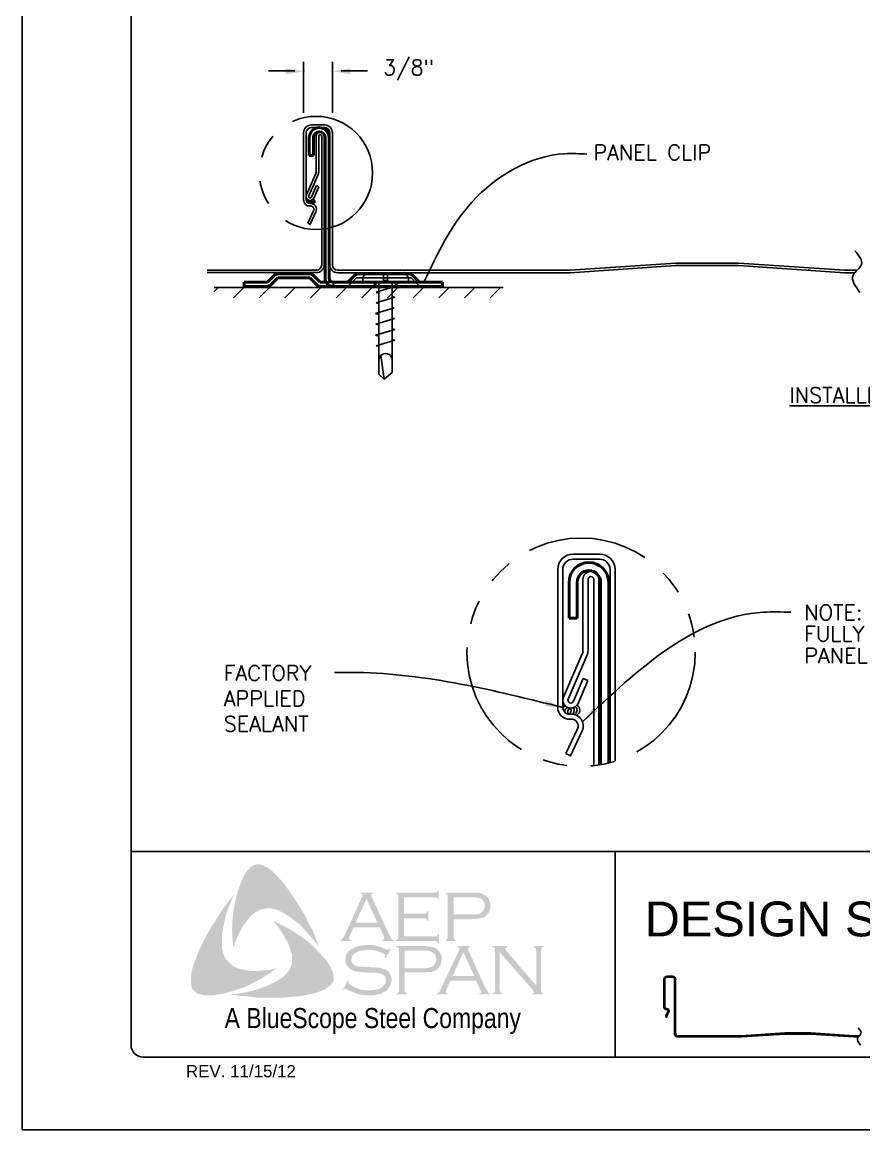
# Model space of a CAD drawing. Extents: x 100.7 to 109.2, y -2.7 to 8.3.
# Drawn here: x 100.69 to 105.04, y -2.74 to 2.98 of the extents above; entities that cross this region are included whole.
import ezdxf

# ---------------------------------------------------------------- set-up
doc = ezdxf.new("R2010")
doc.units = 0
doc.header["$LTSCALE"] = 0.5
doc.header["$MEASUREMENT"] = 0
for name, pattern in [('DASHED', [0.75, 0.5, -0.25]), ('HIDDEN', [0.375, 0.25, -0.125]), ('PHANTOM', [2.5, 1.25, -0.25, 0.25, -0.25, 0.25, -0.25])]:
    doc.linetypes.add(name, pattern=pattern)
doc.layers.get('0').update_dxf_attribs({"linetype": 'CONTINUOUS'})
for name, color, linetype in [('BORDER', 9, 'CONTINUOUS'), ('CLIP', 2, 'CONTINUOUS'), ('DIM', 4, 'CONTINUOUS'), ('DWG', 2, 'CONTINUOUS'), ('LAYER_1', 160, 'CONTINUOUS')]:
    doc.layers.add(name, color=color, linetype=linetype)
doc.layers.add('Hidden (ANSI)', color=7, linetype='DASHED', lineweight=35)
doc.layers.add('Visible (ANSI)', color=7, linetype='CONTINUOUS', lineweight=50)
doc.styles.add('ROMAND', font='romand.shx')
doc.styles.get("Standard").update_dxf_attribs({"font": 'romans.shx'})
doc.styles.add('STD', font='simplex.shx', dxfattribs={"height": 0.125})

# ---------------------------------------------------------------- blocks, each defined once
blk = doc.blocks.new('Blue Logo')
at = {"layer": 'LAYER_1'}
for points in [[(-1.7113, 0.8965), (-1.6829, 0.8581), (-1.6566, 0.8197), (-1.6323, 0.7812), (-1.606, 0.7387), (-1.5858, 0.6962), (-1.5635, 0.6557), (-1.5453, 0.6112), (-1.5291, 0.5687), (-1.5514, 0.5991), (-1.5777, 0.6274), (-1.602, 0.6557), (-1.6283, 0.6841), (-1.6566, 0.7063), (-1.687, 0.7286), (-1.7032, 0.7387), (-1.7193, 0.7468), (-1.7376, 0.7569), (-1.7558, 0.763), (-1.774, 0.767), (-1.7881, 0.7691), (-1.8064, 0.767), (-1.8225, 0.765), (-1.8387, 0.7589), (-1.8529, 0.7509), (-1.8671, 0.7407), (-1.8792, 0.7306), (-1.8954, 0.7124), (-1.9096, 0.6942), (-1.9237, 0.676), (-1.9338, 0.6557), (-1.946, 0.6335), (-1.9541, 0.6133), (-1.9723, 0.5687), (-1.9763, 0.6133), (-1.9784, 0.6618), (-1.9763, 0.7063), (-1.9723, 0.7529), (-1.9642, 0.7954), (-1.9541, 0.8399), (-1.9399, 0.8824), (-1.9237, 0.9228), (-1.9116, 0.9471), (-1.9035, 0.9593), (-1.8934, 0.9694), (-1.8853, 0.9795), (-1.8731, 0.9876), (-1.861, 0.9937), (-1.8468, 0.9957), (-1.8367, 0.9957), (-1.8266, 0.9916), (-1.8144, 0.9896), (-1.8064, 0.9836), (-1.7861, 0.9734), (-1.7699, 0.9593), (-1.7537, 0.9431), (-1.7376, 0.9269), (-1.7113, 0.8965)], [(-1.09, 0.7165), (-1.09, 0.6234), (-0.9302, 0.6234), (-0.9241, 0.6234), (-0.9201, 0.6274), (-0.916, 0.6294), (-0.916, 0.6335), (-0.91, 0.6335), (-0.91, 0.587), (-0.916, 0.587), (-0.916, 0.593), (-0.9201, 0.5971), (-0.9241, 0.5991), (-0.9302, 0.5991), (-1.1325, 0.5991), (-1.1325, 0.6052), (-1.1244, 0.6072), (-1.1224, 0.6112), (-1.1204, 0.6133), (-1.1204, 0.6214), (-1.1204, 0.8298), (-1.1204, 0.8358), (-1.1224, 0.8399), (-1.1265, 0.8439), (-1.1325, 0.8439), (-1.1325, 0.85), (-0.9322, 0.85), (-0.9261, 0.85), (-0.9221, 0.852), (-0.9201, 0.8561), (-0.916, 0.8621), (-0.912, 0.8621), (-0.912, 0.8156), (-0.916, 0.8156), (-0.9201, 0.8217), (-0.9221, 0.8237), (-0.9261, 0.8257), (-0.9322, 0.8257), (-1.09, 0.8257), (-1.09, 0.7407), (-0.9868, 0.7407), (-0.9808, 0.7407), (-0.9767, 0.7428), (-0.9727, 0.7468), (-0.9727, 0.7529), (-0.9646, 0.7529), (-0.9646, 0.7043), (-0.9727, 0.7043), (-0.9727, 0.7104), (-0.9767, 0.7144), (-0.9808, 0.7165), (-0.9868, 0.7165), (-1.09, 0.7165)], [(-2.0289, 0.5566), (-2.0249, 0.5384), (-2.0188, 0.5222), (-2.0107, 0.508), (-1.9986, 0.4939), (-1.9864, 0.4817), (-1.9723, 0.4696), (-1.9561, 0.4615), (-1.9399, 0.4554), (-1.9176, 0.4514), (-1.8934, 0.4473), (-1.8691, 0.4453), (-1.8448, 0.4453), (-1.8205, 0.4473), (-1.7962, 0.4494), (-1.7497, 0.4574), (-1.7881, 0.4311), (-1.8286, 0.4048), (-1.8711, 0.3826), (-1.9116, 0.3623), (-1.9561, 0.3482), (-1.9784, 0.3401), (-2.0026, 0.334), (-2.0249, 0.3279), (-2.0492, 0.3239), (-2.0735, 0.3199), (-2.0957, 0.3199), (-2.122, 0.3199), (-2.1321, 0.3219), (-2.1443, 0.3259), (-2.1564, 0.3279), (-2.1645, 0.334), (-2.1746, 0.3421), (-2.1827, 0.3502), (-2.1868, 0.3603), (-2.1888, 0.3704), (-2.1908, 0.3907), (-2.1908, 0.4109), (-2.1888, 0.4332), (-2.1847, 0.4534), (-2.1787, 0.4736), (-2.1645, 0.5121), (-2.1463, 0.5566), (-2.1261, 0.5991), (-2.1038, 0.6416), (-2.0795, 0.6821), (-2.0532, 0.7225), (-2.0269, 0.763), (-1.9986, 0.8014), (-1.9682, 0.8399), (-1.9966, 0.7731), (-2.0087, 0.7387), (-2.0168, 0.7043), (-2.0249, 0.6699), (-2.031, 0.6315), (-2.031, 0.6133), (-2.031, 0.595), (-2.031, 0.5748), (-2.0289, 0.5566)], [(-1.4705, 0.4655), (-1.4603, 0.4433), (-1.4563, 0.4332), (-1.4543, 0.419), (-1.4522, 0.4069), (-1.4543, 0.3967), (-1.4603, 0.3846), (-1.4664, 0.3745), (-1.4826, 0.3623), (-1.5008, 0.3502), (-1.519, 0.3421), (-1.5393, 0.334), (-1.5595, 0.3279), (-1.5797, 0.3239), (-1.6202, 0.3158), (-1.6667, 0.3118), (-1.7113, 0.3077), (-1.7598, 0.3077), (-1.8064, 0.3077), (-1.8529, 0.3077), (-1.8994, 0.3138), (-1.946, 0.3178), (-1.9905, 0.3239), (-1.9541, 0.3279), (-1.9136, 0.334), (-1.8772, 0.3421), (-1.8387, 0.3543), (-1.8023, 0.3664), (-1.7861, 0.3725), (-1.7679, 0.3826), (-1.7517, 0.3907), (-1.7355, 0.4008), (-1.7193, 0.4109), (-1.7032, 0.4251), (-1.693, 0.4372), (-1.6829, 0.4494), (-1.6769, 0.4635), (-1.6708, 0.4797), (-1.6688, 0.4959), (-1.6688, 0.5121), (-1.6688, 0.5303), (-1.6748, 0.5445), (-1.6809, 0.5667), (-1.689, 0.589), (-1.7011, 0.6092), (-1.7113, 0.6294), (-1.7254, 0.6497), (-1.7376, 0.6699), (-1.7659, 0.7043), (-1.7254, 0.6841), (-1.6829, 0.6618), (-1.6404, 0.6355), (-1.6, 0.6072), (-1.5818, 0.593), (-1.5635, 0.5768), (-1.5453, 0.5586), (-1.5291, 0.5424), (-1.513, 0.5222), (-1.4968, 0.506), (-1.4826, 0.4858), (-1.4705, 0.4655)], [(-1.1588, 0.5586), (-1.1851, 0.5121), (-1.1892, 0.5141), (-1.1872, 0.5242), (-1.1872, 0.5283), (-1.1892, 0.5303), (-1.2013, 0.5364), (-1.2195, 0.5445), (-1.2378, 0.5505), (-1.258, 0.5526), (-1.2782, 0.5526), (-1.2944, 0.5526), (-1.3106, 0.5505), (-1.3248, 0.5465), (-1.3389, 0.5404), (-1.3491, 0.5343), (-1.3571, 0.5242), (-1.3612, 0.5161), (-1.3632, 0.504), (-1.3632, 0.4959), (-1.3592, 0.4878), (-1.3531, 0.4797), (-1.345, 0.4736), (-1.3349, 0.4696), (-1.3207, 0.4676), (-1.2782, 0.4655), (-1.2418, 0.4635), (-1.2155, 0.4615), (-1.2013, 0.4574), (-1.1872, 0.4534), (-1.1791, 0.4473), (-1.173, 0.4433), (-1.1669, 0.4372), (-1.1629, 0.4311), (-1.1609, 0.423), (-1.1568, 0.417), (-1.1548, 0.4069), (-1.1548, 0.3988), (-1.1568, 0.3826), (-1.1609, 0.3765), (-1.1629, 0.3684), (-1.1669, 0.3623), (-1.171, 0.3563), (-1.1831, 0.3421), (-1.1912, 0.3381), (-1.2013, 0.334), (-1.2094, 0.3279), (-1.2216, 0.3259), (-1.2438, 0.3199), (-1.2701, 0.3199), (-1.2985, 0.3199), (-1.3126, 0.3219), (-1.3268, 0.3259), (-1.3511, 0.334), (-1.3835, 0.3482), (-1.3936, 0.3543), (-1.3976, 0.3522), (-1.4017, 0.3482), (-1.4057, 0.3502), (-1.3794, 0.3967), (-1.3754, 0.3927), (-1.3774, 0.3826), (-1.3754, 0.3806), (-1.3713, 0.3765), (-1.3551, 0.3644), (-1.3349, 0.3563), (-1.3126, 0.3482), (-1.2924, 0.3462), (-1.2722, 0.3441), (-1.2499, 0.3462), (-1.2297, 0.3482), (-1.2135, 0.3563), (-1.2013, 0.3644), (-1.1932, 0.3725), (-1.1872, 0.3806), (-1.1851, 0.3887), (-1.1851, 0.3967), (-1.1872, 0.4089), (-1.1872, 0.4129), (-1.1912, 0.419), (-1.1993, 0.4251), (-1.2115, 0.4311), (-1.2216, 0.4332), (-1.2297, 0.4352), (-1.2843, 0.4372), (-1.3126, 0.4392), (-1.3349, 0.4433), (-1.3491, 0.4453), (-1.3652, 0.4534), (-1.3713, 0.4574), (-1.3754, 0.4615), (-1.3814, 0.4676), (-1.3855, 0.4736), (-1.3895, 0.4817), (-1.3915, 0.4878), (-1.3936, 0.4959), (-1.3936, 0.502), (-1.3915, 0.5161), (-1.3895, 0.5283), (-1.3835, 0.5384), (-1.3733, 0.5485), (-1.3652, 0.5566), (-1.3551, 0.5606), (-1.345, 0.5667), (-1.3329, 0.5708), (-1.3207, 0.5748), (-1.3066, 0.5768), (-1.2924, 0.5789), (-1.2762, 0.5789), (-1.2519, 0.5789), (-1.2297, 0.5728), (-1.2074, 0.5667), (-1.1811, 0.5566), (-1.173, 0.5546), (-1.169, 0.5566), (-1.1649, 0.5606), (-1.1588, 0.5586)], [(-0.5963, 0.5424), (-0.5963, 0.3462), (-0.5943, 0.3381), (-0.5923, 0.334), (-0.5882, 0.332), (-0.5822, 0.3279), (-0.5822, 0.3239), (-0.6327, 0.3239), (-0.6327, 0.3279), (-0.6267, 0.332), (-0.6226, 0.334), (-0.6226, 0.3381), (-0.6206, 0.3462), (-0.6206, 0.5526), (-0.6226, 0.5586), (-0.6226, 0.5647), (-0.6267, 0.5667), (-0.6327, 0.5687), (-0.6327, 0.5748), (-0.5599, 0.5748), (-0.5599, 0.5687), (-0.568, 0.5647), (-0.568, 0.5627), (-0.568, 0.5606), (-0.568, 0.5546), (-0.5599, 0.5465), (-0.4081, 0.3704), (-0.4081, 0.5526), (-0.4102, 0.5586), (-0.4122, 0.5647), (-0.4142, 0.5667), (-0.4203, 0.5687), (-0.4203, 0.5748), (-0.3717, 0.5748), (-0.3717, 0.5687), (-0.3778, 0.5667), (-0.3798, 0.5647), (-0.3818, 0.5586), (-0.3839, 0.5526), (-0.3839, 0.3462), (-0.3818, 0.3381), (-0.3798, 0.334), (-0.3778, 0.332), (-0.3717, 0.3279), (-0.3717, 0.3239), (-0.4284, 0.3239), (-0.4284, 0.3279), (-0.4223, 0.332), (-0.4203, 0.334), (-0.4203, 0.336), (-0.4223, 0.3421), (-0.4284, 0.3502), (-0.5963, 0.5424)]]:
    blk.add_hatch(color=7, dxfattribs=at).paths.add_polyline_path(points)
h = blk.add_hatch(color=7, dxfattribs=at)
edge = h.paths.add_edge_path(flags=16)
edge.add_spline(control_points=[(-1.2276, 0.6942), (-1.2276, 0.6942), (-1.2843, 0.8176), (-1.2843, 0.8176), (-1.2843, 0.8176), (-1.341, 0.6942), (-1.341, 0.6942), (-1.341, 0.6942), (-1.2276, 0.6942), (-1.2276, 0.6942), (-1.2276, 0.6942), (-1.2276, 0.6942), (-1.2276, 0.6942), (-1.2276, 0.6942), (-1.2276, 0.6942), (-1.2276, 0.6942)], knot_values=[0, 0, 0, 0, 1, 1, 1, 2, 2, 2, 3, 3, 3, 4, 4, 4, 5, 5, 5, 5], degree=3, periodic=0)
edge = h.paths.add_edge_path()
edge.add_spline(control_points=[(-1.2155, 0.6699), (-1.2155, 0.6699), (-1.3511, 0.6699), (-1.3511, 0.6699), (-1.3511, 0.6699), (-1.3733, 0.6214), (-1.3733, 0.6214), (-1.3733, 0.6214), (-1.3733, 0.6214), (-1.3733, 0.6214), (-1.3733, 0.6214), (-1.3754, 0.6133), (-1.3754, 0.6133), (-1.3754, 0.6133), (-1.3754, 0.6133), (-1.3754, 0.6133), (-1.3754, 0.6133), (-1.3754, 0.6112), (-1.3754, 0.6112), (-1.3754, 0.6112), (-1.3733, 0.6072), (-1.3733, 0.6072), (-1.3733, 0.6072), (-1.3652, 0.6052), (-1.3652, 0.6052), (-1.3652, 0.6052), (-1.3652, 0.5991), (-1.3652, 0.5991), (-1.3652, 0.5991), (-1.4199, 0.5991), (-1.4199, 0.5991), (-1.4199, 0.5991), (-1.4199, 0.6052), (-1.4199, 0.6052), (-1.4199, 0.6052), (-1.4199, 0.6052), (-1.4199, 0.6052), (-1.4199, 0.6052), (-1.4138, 0.6072), (-1.4138, 0.6072), (-1.4138, 0.6072), (-1.4098, 0.6112), (-1.4098, 0.6112), (-1.4098, 0.6112), (-1.4098, 0.6112), (-1.4098, 0.6112), (-1.4098, 0.6112), (-1.4037, 0.6173), (-1.4037, 0.6173), (-1.4037, 0.6173), (-1.3976, 0.6294), (-1.3976, 0.6294), (-1.3976, 0.6294), (-1.3066, 0.8277), (-1.3066, 0.8277), (-1.3066, 0.8277), (-1.3066, 0.8277), (-1.3066, 0.8277), (-1.3066, 0.8277), (-1.3045, 0.8358), (-1.3045, 0.8358), (-1.3045, 0.8358), (-1.3045, 0.8358), (-1.3045, 0.8358), (-1.3045, 0.8358), (-1.3045, 0.8399), (-1.3045, 0.8399), (-1.3045, 0.8399), (-1.3066, 0.8419), (-1.3066, 0.8419), (-1.3066, 0.8419), (-1.3126, 0.8439), (-1.3126, 0.8439), (-1.3126, 0.8439), (-1.3126, 0.85), (-1.3126, 0.85), (-1.3126, 0.85), (-1.2499, 0.85), (-1.2499, 0.85), (-1.2499, 0.85), (-1.2499, 0.8439), (-1.2499, 0.8439), (-1.2499, 0.8439), (-1.2499, 0.8439), (-1.2499, 0.8439), (-1.2499, 0.8439), (-1.258, 0.8419), (-1.258, 0.8419), (-1.258, 0.8419), (-1.26, 0.8399), (-1.26, 0.8399), (-1.26, 0.8399), (-1.26, 0.8358), (-1.26, 0.8358), (-1.26, 0.8358), (-1.26, 0.8358), (-1.26, 0.8358), (-1.26, 0.8358), (-1.258, 0.8277), (-1.258, 0.8277), (-1.258, 0.8277), (-1.169, 0.6355), (-1.169, 0.6355), (-1.169, 0.6355), (-1.169, 0.6355), (-1.169, 0.6355), (-1.169, 0.6355), (-1.1609, 0.6214), (-1.1609, 0.6214), (-1.1609, 0.6214), (-1.1568, 0.6112), (-1.1568, 0.6112), (-1.1568, 0.6112), (-1.1568, 0.6112), (-1.1568, 0.6112), (-1.1568, 0.6112), (-1.1528, 0.6072), (-1.1528, 0.6072), (-1.1528, 0.6072), (-1.1427, 0.6052), (-1.1427, 0.6052), (-1.1427, 0.6052), (-1.1427, 0.5991), (-1.1427, 0.5991), (-1.1427, 0.5991), (-1.2013, 0.5991), (-1.2013, 0.5991), (-1.2013, 0.5991), (-1.2013, 0.6052), (-1.2013, 0.6052), (-1.2013, 0.6052), (-1.2013, 0.6052), (-1.2013, 0.6052), (-1.2013, 0.6052), (-1.1973, 0.6072), (-1.1973, 0.6072), (-1.1973, 0.6072), (-1.1953, 0.6072), (-1.1953, 0.6072), (-1.1953, 0.6072), (-1.1932, 0.6112), (-1.1932, 0.6112), (-1.1932, 0.6112), (-1.1912, 0.6133), (-1.1912, 0.6133), (-1.1912, 0.6133), (-1.1912, 0.6133), (-1.1912, 0.6133), (-1.1912, 0.6133), (-1.1932, 0.6173), (-1.1932, 0.6173), (-1.1932, 0.6173), (-1.1953, 0.6254), (-1.1953, 0.6254), (-1.1953, 0.6254), (-1.2155, 0.6699), (-1.2155, 0.6699), (-1.2155, 0.6699), (-1.2155, 0.6699), (-1.2155, 0.6699), (-1.2155, 0.6699), (-1.2155, 0.6699), (-1.2155, 0.6699)], knot_values=[0, 0, 0, 0, 1, 1, 1, 2, 2, 2, 3, 3, 3, 4, 4, 4, 5, 5, 5, 6, 6, 6, 7, 7, 7, 8, 8, 8, 9, 9, 9, 10, 10, 10, 11, 11, 11, 12, 12, 12, 13, 13, 13, 14, 14, 14, 15, 15, 15, 16, 16, 16, 17, 17, 17, 18, 18, 18, 19, 19, 19, 20, 20, 20, 21, 21, 21, 22, 22, 22, 23, 23, 23, 24, 24, 24, 25, 25, 25, 26, 26, 26, 27, 27, 27, 28, 28, 28, 29, 29, 29, 30, 30, 30, 31, 31, 31, 32, 32, 32, 33, 33, 33, 34, 34, 34, 35, 35, 35, 36, 36, 36, 37, 37, 37, 38, 38, 38, 39, 39, 39, 40, 40, 40, 41, 41, 41, 42, 42, 42, 43, 43, 43, 44, 44, 44, 45, 45, 45, 46, 46, 46, 47, 47, 47, 48, 48, 48, 49, 49, 49, 50, 50, 50, 51, 51, 51, 52, 52, 52, 53, 53, 53, 54, 54, 54, 54], degree=3, periodic=0)
h = blk.add_hatch(color=7, dxfattribs=at)
edge = h.paths.add_edge_path(flags=16)
edge.add_spline(control_points=[(-0.8351, 0.7367), (-0.8351, 0.7367), (-0.742, 0.7367), (-0.742, 0.7367), (-0.742, 0.7367), (-0.742, 0.7367), (-0.742, 0.7367), (-0.742, 0.7367), (-0.7238, 0.7367), (-0.7238, 0.7367), (-0.7238, 0.7367), (-0.7096, 0.7387), (-0.7096, 0.7387), (-0.7096, 0.7387), (-0.7096, 0.7387), (-0.7096, 0.7387), (-0.7096, 0.7387), (-0.6995, 0.7407), (-0.6995, 0.7407), (-0.6995, 0.7407), (-0.6934, 0.7448), (-0.6934, 0.7448), (-0.6934, 0.7448), (-0.6934, 0.7448), (-0.6934, 0.7448), (-0.6934, 0.7448), (-0.6854, 0.7509), (-0.6854, 0.7509), (-0.6854, 0.7509), (-0.6793, 0.7589), (-0.6793, 0.7589), (-0.6793, 0.7589), (-0.6752, 0.7691), (-0.6752, 0.7691), (-0.6752, 0.7691), (-0.6732, 0.7812), (-0.6732, 0.7812), (-0.6732, 0.7812), (-0.6732, 0.7812), (-0.6732, 0.7812), (-0.6732, 0.7812), (-0.6752, 0.7933), (-0.6752, 0.7933), (-0.6752, 0.7933), (-0.6793, 0.8035), (-0.6793, 0.8035), (-0.6793, 0.8035), (-0.6854, 0.8116), (-0.6854, 0.8116), (-0.6854, 0.8116), (-0.6934, 0.8176), (-0.6934, 0.8176), (-0.6934, 0.8176), (-0.6934, 0.8176), (-0.6934, 0.8176), (-0.6934, 0.8176), (-0.6995, 0.8217), (-0.6995, 0.8217), (-0.6995, 0.8217), (-0.7096, 0.8237), (-0.7096, 0.8237), (-0.7096, 0.8237), (-0.7096, 0.8237), (-0.7096, 0.8237), (-0.7096, 0.8237), (-0.7238, 0.8257), (-0.7238, 0.8257), (-0.7238, 0.8257), (-0.742, 0.8257), (-0.742, 0.8257), (-0.742, 0.8257), (-0.8351, 0.8257), (-0.8351, 0.8257), (-0.8351, 0.8257), (-0.8351, 0.7367), (-0.8351, 0.7367), (-0.8351, 0.7367), (-0.8351, 0.7367), (-0.8351, 0.7367), (-0.8351, 0.7367), (-0.8351, 0.7367), (-0.8351, 0.7367)], knot_values=[0, 0, 0, 0, 1, 1, 1, 2, 2, 2, 3, 3, 3, 4, 4, 4, 5, 5, 5, 6, 6, 6, 7, 7, 7, 8, 8, 8, 9, 9, 9, 10, 10, 10, 11, 11, 11, 12, 12, 12, 13, 13, 13, 14, 14, 14, 15, 15, 15, 16, 16, 16, 17, 17, 17, 18, 18, 18, 19, 19, 19, 20, 20, 20, 21, 21, 21, 22, 22, 22, 23, 23, 23, 24, 24, 24, 25, 25, 25, 26, 26, 26, 27, 27, 27, 27], degree=3, periodic=0)
edge = h.paths.add_edge_path()
edge.add_spline(control_points=[(-0.8351, 0.7124), (-0.8351, 0.7124), (-0.8351, 0.6193), (-0.8351, 0.6193), (-0.8351, 0.6193), (-0.8351, 0.6193), (-0.8351, 0.6193), (-0.8351, 0.6193), (-0.8351, 0.6133), (-0.8351, 0.6133), (-0.8351, 0.6133), (-0.8331, 0.6112), (-0.8331, 0.6112), (-0.8331, 0.6112), (-0.8331, 0.6112), (-0.8331, 0.6112), (-0.8331, 0.6112), (-0.829, 0.6072), (-0.829, 0.6072), (-0.829, 0.6072), (-0.825, 0.6052), (-0.825, 0.6052), (-0.825, 0.6052), (-0.825, 0.5991), (-0.825, 0.5991), (-0.825, 0.5991), (-0.8756, 0.5991), (-0.8756, 0.5991), (-0.8756, 0.5991), (-0.8756, 0.6052), (-0.8756, 0.6052), (-0.8756, 0.6052), (-0.8756, 0.6052), (-0.8756, 0.6052), (-0.8756, 0.6052), (-0.8715, 0.6072), (-0.8715, 0.6072), (-0.8715, 0.6072), (-0.8675, 0.6112), (-0.8675, 0.6112), (-0.8675, 0.6112), (-0.8675, 0.6112), (-0.8675, 0.6112), (-0.8675, 0.6112), (-0.8654, 0.6133), (-0.8654, 0.6133), (-0.8654, 0.6133), (-0.8654, 0.6193), (-0.8654, 0.6193), (-0.8654, 0.6193), (-0.8654, 0.8318), (-0.8654, 0.8318), (-0.8654, 0.8318), (-0.8654, 0.8318), (-0.8654, 0.8318), (-0.8654, 0.8318), (-0.8654, 0.8358), (-0.8654, 0.8358), (-0.8654, 0.8358), (-0.8675, 0.8399), (-0.8675, 0.8399), (-0.8675, 0.8399), (-0.8675, 0.8399), (-0.8675, 0.8399), (-0.8675, 0.8399), (-0.8715, 0.8439), (-0.8715, 0.8439), (-0.8715, 0.8439), (-0.8756, 0.8439), (-0.8756, 0.8439), (-0.8756, 0.8439), (-0.8756, 0.85), (-0.8756, 0.85), (-0.8756, 0.85), (-0.744, 0.85), (-0.744, 0.85), (-0.744, 0.85), (-0.744, 0.85), (-0.744, 0.85), (-0.744, 0.85), (-0.7198, 0.85), (-0.7198, 0.85), (-0.7198, 0.85), (-0.6995, 0.848), (-0.6995, 0.848), (-0.6995, 0.848), (-0.6995, 0.848), (-0.6995, 0.848), (-0.6995, 0.848), (-0.6854, 0.8439), (-0.6854, 0.8439), (-0.6854, 0.8439), (-0.6732, 0.8358), (-0.6732, 0.8358), (-0.6732, 0.8358), (-0.6732, 0.8358), (-0.6732, 0.8358), (-0.6732, 0.8358), (-0.6671, 0.8318), (-0.6671, 0.8318), (-0.6671, 0.8318), (-0.6631, 0.8277), (-0.6631, 0.8277), (-0.6631, 0.8277), (-0.653, 0.8156), (-0.653, 0.8156), (-0.653, 0.8156), (-0.653, 0.8156), (-0.653, 0.8156), (-0.653, 0.8156), (-0.651, 0.8075), (-0.651, 0.8075), (-0.651, 0.8075), (-0.6469, 0.7994), (-0.6469, 0.7994), (-0.6469, 0.7994), (-0.6449, 0.7913), (-0.6449, 0.7913), (-0.6449, 0.7913), (-0.6449, 0.7812), (-0.6449, 0.7812), (-0.6449, 0.7812), (-0.6449, 0.7812), (-0.6449, 0.7812), (-0.6449, 0.7812), (-0.6449, 0.7691), (-0.6449, 0.7691), (-0.6449, 0.7691), (-0.6489, 0.7589), (-0.6489, 0.7589), (-0.6489, 0.7589), (-0.653, 0.7468), (-0.653, 0.7468), (-0.653, 0.7468), (-0.659, 0.7387), (-0.659, 0.7387), (-0.659, 0.7387), (-0.659, 0.7387), (-0.659, 0.7387), (-0.659, 0.7387), (-0.6671, 0.7326), (-0.6671, 0.7326), (-0.6671, 0.7326), (-0.6732, 0.7245), (-0.6732, 0.7245), (-0.6732, 0.7245), (-0.6813, 0.7205), (-0.6813, 0.7205), (-0.6813, 0.7205), (-0.6914, 0.7185), (-0.6914, 0.7185), (-0.6914, 0.7185), (-0.6914, 0.7185), (-0.6914, 0.7185), (-0.6914, 0.7185), (-0.7015, 0.7165), (-0.7015, 0.7165), (-0.7015, 0.7165), (-0.7137, 0.7144), (-0.7137, 0.7144), (-0.7137, 0.7144), (-0.744, 0.7124), (-0.744, 0.7124), (-0.744, 0.7124), (-0.8351, 0.7124), (-0.8351, 0.7124), (-0.8351, 0.7124), (-0.8351, 0.7124), (-0.8351, 0.7124), (-0.8351, 0.7124), (-0.8351, 0.7124), (-0.8351, 0.7124)], knot_values=[0, 0, 0, 0, 1, 1, 1, 2, 2, 2, 3, 3, 3, 4, 4, 4, 5, 5, 5, 6, 6, 6, 7, 7, 7, 8, 8, 8, 9, 9, 9, 10, 10, 10, 11, 11, 11, 12, 12, 12, 13, 13, 13, 14, 14, 14, 15, 15, 15, 16, 16, 16, 17, 17, 17, 18, 18, 18, 19, 19, 19, 20, 20, 20, 21, 21, 21, 22, 22, 22, 23, 23, 23, 24, 24, 24, 25, 25, 25, 26, 26, 26, 27, 27, 27, 28, 28, 28, 29, 29, 29, 30, 30, 30, 31, 31, 31, 32, 32, 32, 33, 33, 33, 34, 34, 34, 35, 35, 35, 36, 36, 36, 37, 37, 37, 38, 38, 38, 39, 39, 39, 40, 40, 40, 41, 41, 41, 42, 42, 42, 43, 43, 43, 44, 44, 44, 45, 45, 45, 46, 46, 46, 47, 47, 47, 48, 48, 48, 49, 49, 49, 50, 50, 50, 51, 51, 51, 52, 52, 52, 53, 53, 53, 54, 54, 54, 55, 55, 55, 56, 56, 56, 57, 57, 57, 57], degree=3, periodic=0)
h = blk.add_hatch(color=7, dxfattribs=at)
edge = h.paths.add_edge_path(flags=16)
edge.add_spline(control_points=[(-1.088, 0.4595), (-1.088, 0.4595), (-0.9929, 0.4595), (-0.9929, 0.4595), (-0.9929, 0.4595), (-0.9929, 0.4595), (-0.9929, 0.4595), (-0.9929, 0.4595), (-0.9747, 0.4595), (-0.9747, 0.4595), (-0.9747, 0.4595), (-0.9626, 0.4615), (-0.9626, 0.4615), (-0.9626, 0.4615), (-0.9626, 0.4615), (-0.9626, 0.4615), (-0.9626, 0.4615), (-0.9525, 0.4655), (-0.9525, 0.4655), (-0.9525, 0.4655), (-0.9444, 0.4676), (-0.9444, 0.4676), (-0.9444, 0.4676), (-0.9444, 0.4676), (-0.9444, 0.4676), (-0.9444, 0.4676), (-0.9363, 0.4736), (-0.9363, 0.4736), (-0.9363, 0.4736), (-0.9302, 0.4838), (-0.9302, 0.4838), (-0.9302, 0.4838), (-0.9261, 0.4939), (-0.9261, 0.4939), (-0.9261, 0.4939), (-0.9241, 0.506), (-0.9241, 0.506), (-0.9241, 0.506), (-0.9241, 0.506), (-0.9241, 0.506), (-0.9241, 0.506), (-0.9261, 0.5161), (-0.9261, 0.5161), (-0.9261, 0.5161), (-0.9302, 0.5283), (-0.9302, 0.5283), (-0.9302, 0.5283), (-0.9363, 0.5364), (-0.9363, 0.5364), (-0.9363, 0.5364), (-0.9444, 0.5424), (-0.9444, 0.5424), (-0.9444, 0.5424), (-0.9444, 0.5424), (-0.9444, 0.5424), (-0.9444, 0.5424), (-0.9525, 0.5465), (-0.9525, 0.5465), (-0.9525, 0.5465), (-0.9626, 0.5485), (-0.9626, 0.5485), (-0.9626, 0.5485), (-0.9626, 0.5485), (-0.9626, 0.5485), (-0.9626, 0.5485), (-0.9747, 0.5505), (-0.9747, 0.5505), (-0.9747, 0.5505), (-0.9929, 0.5505), (-0.9929, 0.5505), (-0.9929, 0.5505), (-1.088, 0.5505), (-1.088, 0.5505), (-1.088, 0.5505), (-1.088, 0.4595), (-1.088, 0.4595), (-1.088, 0.4595), (-1.088, 0.4595), (-1.088, 0.4595), (-1.088, 0.4595), (-1.088, 0.4595), (-1.088, 0.4595)], knot_values=[0, 0, 0, 0, 1, 1, 1, 2, 2, 2, 3, 3, 3, 4, 4, 4, 5, 5, 5, 6, 6, 6, 7, 7, 7, 8, 8, 8, 9, 9, 9, 10, 10, 10, 11, 11, 11, 12, 12, 12, 13, 13, 13, 14, 14, 14, 15, 15, 15, 16, 16, 16, 17, 17, 17, 18, 18, 18, 19, 19, 19, 20, 20, 20, 21, 21, 21, 22, 22, 22, 23, 23, 23, 24, 24, 24, 25, 25, 25, 26, 26, 26, 27, 27, 27, 27], degree=3, periodic=0)
edge = h.paths.add_edge_path()
edge.add_spline(control_points=[(-1.088, 0.4372), (-1.088, 0.4372), (-1.088, 0.3421), (-1.088, 0.3421), (-1.088, 0.3421), (-1.088, 0.3421), (-1.088, 0.3421), (-1.088, 0.3421), (-1.086, 0.3381), (-1.086, 0.3381), (-1.086, 0.3381), (-1.084, 0.334), (-1.084, 0.334), (-1.084, 0.334), (-1.084, 0.334), (-1.084, 0.334), (-1.084, 0.334), (-1.082, 0.332), (-1.082, 0.332), (-1.082, 0.332), (-1.0759, 0.3279), (-1.0759, 0.3279), (-1.0759, 0.3279), (-1.0759, 0.3239), (-1.0759, 0.3239), (-1.0759, 0.3239), (-1.1285, 0.3239), (-1.1285, 0.3239), (-1.1285, 0.3239), (-1.1285, 0.3279), (-1.1285, 0.3279), (-1.1285, 0.3279), (-1.1285, 0.3279), (-1.1285, 0.3279), (-1.1285, 0.3279), (-1.1224, 0.332), (-1.1224, 0.332), (-1.1224, 0.332), (-1.1184, 0.334), (-1.1184, 0.334), (-1.1184, 0.334), (-1.1184, 0.334), (-1.1184, 0.334), (-1.1184, 0.334), (-1.1184, 0.3381), (-1.1184, 0.3381), (-1.1184, 0.3381), (-1.1164, 0.3421), (-1.1164, 0.3421), (-1.1164, 0.3421), (-1.1164, 0.5566), (-1.1164, 0.5566), (-1.1164, 0.5566), (-1.1164, 0.5566), (-1.1164, 0.5566), (-1.1164, 0.5566), (-1.1184, 0.5606), (-1.1184, 0.5606), (-1.1184, 0.5606), (-1.1184, 0.5647), (-1.1184, 0.5647), (-1.1184, 0.5647), (-1.1184, 0.5647), (-1.1184, 0.5647), (-1.1184, 0.5647), (-1.1224, 0.5667), (-1.1224, 0.5667), (-1.1224, 0.5667), (-1.1285, 0.5687), (-1.1285, 0.5687), (-1.1285, 0.5687), (-1.1285, 0.5748), (-1.1285, 0.5748), (-1.1285, 0.5748), (-0.997, 0.5748), (-0.997, 0.5748), (-0.997, 0.5748), (-0.997, 0.5748), (-0.997, 0.5748), (-0.997, 0.5748), (-0.9727, 0.5728), (-0.9727, 0.5728), (-0.9727, 0.5728), (-0.9525, 0.5708), (-0.9525, 0.5708), (-0.9525, 0.5708), (-0.9525, 0.5708), (-0.9525, 0.5708), (-0.9525, 0.5708), (-0.9383, 0.5667), (-0.9383, 0.5667), (-0.9383, 0.5667), (-0.9241, 0.5606), (-0.9241, 0.5606), (-0.9241, 0.5606), (-0.9241, 0.5606), (-0.9241, 0.5606), (-0.9241, 0.5606), (-0.9201, 0.5566), (-0.9201, 0.5566), (-0.9201, 0.5566), (-0.914, 0.5505), (-0.914, 0.5505), (-0.914, 0.5505), (-0.9039, 0.5404), (-0.9039, 0.5404), (-0.9039, 0.5404), (-0.9039, 0.5404), (-0.9039, 0.5404), (-0.9039, 0.5404), (-0.9019, 0.5323), (-0.9019, 0.5323), (-0.9019, 0.5323), (-0.8978, 0.5222), (-0.8978, 0.5222), (-0.8978, 0.5222), (-0.8958, 0.5161), (-0.8958, 0.5161), (-0.8958, 0.5161), (-0.8958, 0.506), (-0.8958, 0.506), (-0.8958, 0.506), (-0.8958, 0.506), (-0.8958, 0.506), (-0.8958, 0.506), (-0.8978, 0.4939), (-0.8978, 0.4939), (-0.8978, 0.4939), (-0.8998, 0.4817), (-0.8998, 0.4817), (-0.8998, 0.4817), (-0.9059, 0.4716), (-0.9059, 0.4716), (-0.9059, 0.4716), (-0.912, 0.4615), (-0.912, 0.4615), (-0.912, 0.4615), (-0.912, 0.4615), (-0.912, 0.4615), (-0.912, 0.4615), (-0.9181, 0.4554), (-0.9181, 0.4554), (-0.9181, 0.4554), (-0.9261, 0.4494), (-0.9261, 0.4494), (-0.9261, 0.4494), (-0.9342, 0.4453), (-0.9342, 0.4453), (-0.9342, 0.4453), (-0.9444, 0.4413), (-0.9444, 0.4413), (-0.9444, 0.4413), (-0.9444, 0.4413), (-0.9444, 0.4413), (-0.9444, 0.4413), (-0.9525, 0.4392), (-0.9525, 0.4392), (-0.9525, 0.4392), (-0.9646, 0.4392), (-0.9646, 0.4392), (-0.9646, 0.4392), (-0.997, 0.4372), (-0.997, 0.4372), (-0.997, 0.4372), (-1.088, 0.4372), (-1.088, 0.4372), (-1.088, 0.4372), (-1.088, 0.4372), (-1.088, 0.4372), (-1.088, 0.4372), (-1.088, 0.4372), (-1.088, 0.4372)], knot_values=[0, 0, 0, 0, 1, 1, 1, 2, 2, 2, 3, 3, 3, 4, 4, 4, 5, 5, 5, 6, 6, 6, 7, 7, 7, 8, 8, 8, 9, 9, 9, 10, 10, 10, 11, 11, 11, 12, 12, 12, 13, 13, 13, 14, 14, 14, 15, 15, 15, 16, 16, 16, 17, 17, 17, 18, 18, 18, 19, 19, 19, 20, 20, 20, 21, 21, 21, 22, 22, 22, 23, 23, 23, 24, 24, 24, 25, 25, 25, 26, 26, 26, 27, 27, 27, 28, 28, 28, 29, 29, 29, 30, 30, 30, 31, 31, 31, 32, 32, 32, 33, 33, 33, 34, 34, 34, 35, 35, 35, 36, 36, 36, 37, 37, 37, 38, 38, 38, 39, 39, 39, 40, 40, 40, 41, 41, 41, 42, 42, 42, 43, 43, 43, 44, 44, 44, 45, 45, 45, 46, 46, 46, 47, 47, 47, 48, 48, 48, 49, 49, 49, 50, 50, 50, 51, 51, 51, 52, 52, 52, 53, 53, 53, 54, 54, 54, 55, 55, 55, 56, 56, 56, 57, 57, 57, 57], degree=3, periodic=0)
h = blk.add_hatch(color=7, dxfattribs=at)
edge = h.paths.add_edge_path(flags=16)
edge.add_spline(control_points=[(-0.7278, 0.419), (-0.7278, 0.419), (-0.7845, 0.5424), (-0.7845, 0.5424), (-0.7845, 0.5424), (-0.8391, 0.419), (-0.8391, 0.419), (-0.8391, 0.419), (-0.7278, 0.419), (-0.7278, 0.419), (-0.7278, 0.419), (-0.7278, 0.419), (-0.7278, 0.419), (-0.7278, 0.419), (-0.7278, 0.419), (-0.7278, 0.419)], knot_values=[0, 0, 0, 0, 1, 1, 1, 2, 2, 2, 3, 3, 3, 4, 4, 4, 5, 5, 5, 5], degree=3, periodic=0)
edge = h.paths.add_edge_path()
edge.add_spline(control_points=[(-0.7177, 0.3947), (-0.7177, 0.3947), (-0.8513, 0.3947), (-0.8513, 0.3947), (-0.8513, 0.3947), (-0.8735, 0.3462), (-0.8735, 0.3462), (-0.8735, 0.3462), (-0.8735, 0.3462), (-0.8735, 0.3462), (-0.8735, 0.3462), (-0.8756, 0.336), (-0.8756, 0.336), (-0.8756, 0.336), (-0.8756, 0.336), (-0.8756, 0.336), (-0.8756, 0.336), (-0.8756, 0.334), (-0.8756, 0.334), (-0.8756, 0.334), (-0.8735, 0.332), (-0.8735, 0.332), (-0.8735, 0.332), (-0.8654, 0.3279), (-0.8654, 0.3279), (-0.8654, 0.3279), (-0.8654, 0.3239), (-0.8654, 0.3239), (-0.8654, 0.3239), (-0.9221, 0.3239), (-0.9221, 0.3239), (-0.9221, 0.3239), (-0.9221, 0.3279), (-0.9221, 0.3279), (-0.9221, 0.3279), (-0.9221, 0.3279), (-0.9221, 0.3279), (-0.9221, 0.3279), (-0.916, 0.332), (-0.916, 0.332), (-0.916, 0.332), (-0.91, 0.334), (-0.91, 0.334), (-0.91, 0.334), (-0.91, 0.334), (-0.91, 0.334), (-0.91, 0.334), (-0.9059, 0.3421), (-0.9059, 0.3421), (-0.9059, 0.3421), (-0.8998, 0.3543), (-0.8998, 0.3543), (-0.8998, 0.3543), (-0.8068, 0.5505), (-0.8068, 0.5505), (-0.8068, 0.5505), (-0.8068, 0.5505), (-0.8068, 0.5505), (-0.8068, 0.5505), (-0.8047, 0.5606), (-0.8047, 0.5606), (-0.8047, 0.5606), (-0.8047, 0.5606), (-0.8047, 0.5606), (-0.8047, 0.5606), (-0.8047, 0.5647), (-0.8047, 0.5647), (-0.8047, 0.5647), (-0.8068, 0.5647), (-0.8068, 0.5647), (-0.8068, 0.5647), (-0.8128, 0.5687), (-0.8128, 0.5687), (-0.8128, 0.5687), (-0.8128, 0.5748), (-0.8128, 0.5748), (-0.8128, 0.5748), (-0.7521, 0.5748), (-0.7521, 0.5748), (-0.7521, 0.5748), (-0.7521, 0.5687), (-0.7521, 0.5687), (-0.7521, 0.5687), (-0.7521, 0.5687), (-0.7521, 0.5687), (-0.7521, 0.5687), (-0.7582, 0.5647), (-0.7582, 0.5647), (-0.7582, 0.5647), (-0.7602, 0.5647), (-0.7602, 0.5647), (-0.7602, 0.5647), (-0.7622, 0.5606), (-0.7622, 0.5606), (-0.7622, 0.5606), (-0.7622, 0.5606), (-0.7622, 0.5606), (-0.7622, 0.5606), (-0.7582, 0.5505), (-0.7582, 0.5505), (-0.7582, 0.5505), (-0.6712, 0.3603), (-0.6712, 0.3603), (-0.6712, 0.3603), (-0.6712, 0.3603), (-0.6712, 0.3603), (-0.6712, 0.3603), (-0.6611, 0.3441), (-0.6611, 0.3441), (-0.6611, 0.3441), (-0.657, 0.334), (-0.657, 0.334), (-0.657, 0.334), (-0.657, 0.334), (-0.657, 0.334), (-0.657, 0.334), (-0.651, 0.332), (-0.651, 0.332), (-0.651, 0.332), (-0.6449, 0.3279), (-0.6449, 0.3279), (-0.6449, 0.3279), (-0.6449, 0.3239), (-0.6449, 0.3239), (-0.6449, 0.3239), (-0.7036, 0.3239), (-0.7036, 0.3239), (-0.7036, 0.3239), (-0.7036, 0.3279), (-0.7036, 0.3279), (-0.7036, 0.3279), (-0.7036, 0.3279), (-0.7036, 0.3279), (-0.7036, 0.3279), (-0.6995, 0.33), (-0.6995, 0.33), (-0.6995, 0.33), (-0.6955, 0.332), (-0.6955, 0.332), (-0.6955, 0.332), (-0.6934, 0.334), (-0.6934, 0.334), (-0.6934, 0.334), (-0.6934, 0.3381), (-0.6934, 0.3381), (-0.6934, 0.3381), (-0.6934, 0.3381), (-0.6934, 0.3381), (-0.6934, 0.3381), (-0.6934, 0.3421), (-0.6934, 0.3421), (-0.6934, 0.3421), (-0.6975, 0.3482), (-0.6975, 0.3482), (-0.6975, 0.3482), (-0.7177, 0.3947), (-0.7177, 0.3947), (-0.7177, 0.3947), (-0.7177, 0.3947), (-0.7177, 0.3947), (-0.7177, 0.3947), (-0.7177, 0.3947), (-0.7177, 0.3947)], knot_values=[0, 0, 0, 0, 1, 1, 1, 2, 2, 2, 3, 3, 3, 4, 4, 4, 5, 5, 5, 6, 6, 6, 7, 7, 7, 8, 8, 8, 9, 9, 9, 10, 10, 10, 11, 11, 11, 12, 12, 12, 13, 13, 13, 14, 14, 14, 15, 15, 15, 16, 16, 16, 17, 17, 17, 18, 18, 18, 19, 19, 19, 20, 20, 20, 21, 21, 21, 22, 22, 22, 23, 23, 23, 24, 24, 24, 25, 25, 25, 26, 26, 26, 27, 27, 27, 28, 28, 28, 29, 29, 29, 30, 30, 30, 31, 31, 31, 32, 32, 32, 33, 33, 33, 34, 34, 34, 35, 35, 35, 36, 36, 36, 37, 37, 37, 38, 38, 38, 39, 39, 39, 40, 40, 40, 41, 41, 41, 42, 42, 42, 43, 43, 43, 44, 44, 44, 45, 45, 45, 46, 46, 46, 47, 47, 47, 48, 48, 48, 49, 49, 49, 50, 50, 50, 51, 51, 51, 52, 52, 52, 53, 53, 53, 54, 54, 54, 54], degree=3, periodic=0)
at = {"insert": (-2.0171, 0.2538), "char_height": 0.103589, "width": 1.555185, "attachment_point": 1, "style": 'STD'}
blk.add_mtext('{\\fArial Narrow|b0|i0|c0|p34;A BlueScope Steel Company}', dxfattribs=at)

msp = doc.modelspace()

# ---------------------------------------------------------------- linework, layer by layer
at = {"layer": 'BORDER'}
for p, q in [((100.6925, 8.2588), (100.6925, -2.7412)), ((101.255, 7.8213), (101.255, -2.3037)), ((108.8175, -1.3037), (101.255, -1.3037)), ((103.755, -1.3037), (103.755, -2.3662)), ((104.0062, -1.965), (104.0062, -2.1078)), ((104.0115, -1.965), (104.0115, -2.1078)), ((104.0505, -1.9486), (104.0226, -1.9486)), ((104.0505, -1.9539), (104.0226, -1.9539)), ((104.0616, -2.2452), (104.0616, -1.965)), ((104.067, -2.2452), (104.067, -1.965)), ((104.0062, -2.1078), (104.0062, -2.0607)), ((104.0192, -2.1149), (104.0199, -2.1149)), ((104.0272, -2.1304), (104.015, -2.1567)), ((104.0198, -2.159), (104.015, -2.1567)), ((104.0196, -2.1203), (104.0202, -2.1202)), ((104.0321, -2.1327), (104.0198, -2.159)), ((104.0781, -2.2563), (104.4063, -2.2563)), ((104.0781, -2.2617), (104.4063, -2.2617)), ((104.4063, -2.2563), (104.6299, -2.2413)), ((104.4063, -2.2617), (104.6299, -2.2466)), ((104.6299, -2.2413), (104.7641, -2.2413)), ((104.6299, -2.2466), (104.7641, -2.2466)), ((104.7641, -2.2413), (104.9878, -2.2563)), ((104.7641, -2.2466), (104.9878, -2.2617)), ((104.9878, -2.2563), (105.0148, -2.2563)), ((104.9878, -2.2617), (105.0098, -2.2617)), ((108.755, -2.3662), (101.3175, -2.3662)), ((109.1925, -2.7412), (100.6925, -2.7412))]:
    msp.add_line(p, q, dxfattribs=at)
for centre, radius, start, end in [((104.0226, -1.965), 0.0165, 90, 180), ((104.0226, -1.965), 0.0111, 90, 180), ((104.0505, -1.965), 0.0165, 0, 90), ((104.0505, -1.965), 0.0111, 0, 90), ((104.0187, -2.1078), 0.0125, 180, 274), ((104.0187, -2.1078), 0.00716, 180, 274), ((104.0207, -2.1274), 0.0125, 335, 94), ((104.0207, -2.1274), 0.00716, 335, 94), ((104.0781, -2.2452), 0.0165, 180, 270), ((104.0781, -2.2452), 0.0111, 180, 270), ((101.3175, -2.3037), 0.0625, 180, 270)]:
    msp.add_arc(centre, radius, start, end, dxfattribs=at)
msp.add_spline([(105.0101, -2.2153), (105.0238, -2.2445), (105.0063, -2.2669), (105.0207, -2.3034)], degree=3, dxfattribs=at)
for p in [(104.067, -1.965), (104.0198, -2.159), (104.0198, -2.159), (104.067, -2.2452), (104.0781, -2.2563), (104.9121, -2.2563), (104.9121, -2.2563)]:
    msp.add_point(p, dxfattribs=at)
at = {"layer": 'CLIP', "color": 2, "linetype": 'HIDDEN', "ltscale": 0.290021}
for p, q in [((102.3806, 1.619), (102.4189, 1.6573)), ((102.7388, 1.619), (102.7005, 1.6573))]:
    msp.add_line(p, q, dxfattribs=at)
at = {"layer": 'CLIP', "color": 2, "linetype": 'HIDDEN', "ltscale": 0.096637}
for centre, start, end in [((102.3658, 1.6338), 270, 315), ((102.7536, 1.6338), 225, 270)]:
    msp.add_arc(centre, 0.0209, start, end, dxfattribs=at)
at = {"layer": 'DIM', "color": 5}
for p, q in [((102.1461, 2.5094), (102.1461, 2.7715)), ((102.2942, 2.5094), (102.2942, 2.7715)), ((101.9649, 2.7253), (102.0999, 2.7253)), ((102.4755, 2.7253), (102.3404, 2.7253))]:
    msp.add_line(p, q, dxfattribs=at)
for points in [[(103.6091, 2.2955), (103.4943, 2.2974), (103.0147, 2.0475), (102.7708, 1.6414)], [(104.662, -0.0692), (104.5212, -0.0692), (103.5859, -0.6346)], [(102.3058, -0.3804), (102.422, -0.3804), (103.4841, -0.5608)]]:
    msp.add_spline(points, degree=3, dxfattribs=at)
for p in [(102.1461, 2.7253), (102.2942, 2.7253)]:
    msp.add_point(p, dxfattribs=at)
for points in [[(102.0529, 2.7383), (102.0529, 2.7075), (102.1453, 2.7229)], [(102.3874, 2.7383), (102.3874, 2.7075), (102.295, 2.7229)], [(103.3907, -0.5543), (103.3978, -0.5243), (103.4841, -0.5608)], [(103.6419, -0.5595), (103.6632, -0.5817), (103.5859, -0.6346)]]:
    msp.add_solid(points, dxfattribs=at)
at = {"layer": 'DWG'}
for p, q in [((102.1461, 2.4057), (102.1461, 2.0581)), ((102.1592, 2.4057), (102.1592, 2.0581)), ((102.2541, 2.4458), (102.1862, 2.4458)), ((102.2541, 2.4327), (102.1862, 2.4327)), ((102.2811, 1.7235), (102.2811, 2.4057)), ((102.2942, 1.7235), (102.2942, 2.4057)), ((102.2113, 2.3886), (102.2113, 2.2064)), ((102.2244, 2.3886), (102.2244, 2.2064)), ((102.2318, 2.396), (102.2318, 2.396)), ((102.2392, 1.7238), (102.2392, 2.3886)), ((102.2523, 1.7238), (102.2523, 2.3886)), ((102.1461, 2.0581), (102.1461, 2.1728)), ((102.2088, 2.195), (102.161, 2.085)), ((102.2208, 2.1898), (102.173, 2.0798)), ((102.1865, 2.0739), (102.2121, 2.1326)), ((102.1985, 2.0687), (102.2241, 2.1274)), ((102.2241, 2.1274), (102.2121, 2.1326)), ((102.1768, 2.0701), (102.1768, 2.0701)), ((102.1973, 2.003), (102.1675, 1.939)), ((102.1716, 2.0581), (102.1716, 2.0581)), ((102.1778, 2.0407), (102.1794, 2.0408)), ((102.1787, 2.0277), (102.1803, 2.0278)), ((102.2092, 1.9975), (102.1793, 1.9335)), ((102.1793, 1.9335), (102.1675, 1.939)), ((103.5226, 1.6965), (104.0672, 1.7331)), ((103.5226, 1.6834), (104.0672, 1.72)), ((104.0672, 1.7331), (104.3939, 1.7331)), ((104.0672, 1.72), (104.3939, 1.72)), ((104.3939, 1.7331), (104.9385, 1.6965)), ((104.3939, 1.72), (104.9385, 1.6834)), ((101.6485, 1.6968), (102.2122, 1.6968)), ((101.6485, 1.6838), (102.2122, 1.6838)), ((102.3212, 1.6965), (103.5226, 1.6965)), ((102.3212, 1.6834), (103.5226, 1.6834)), ((104.9385, 1.6965), (105.0044, 1.6965)), ((104.9385, 1.6834), (104.9922, 1.6834)), ((102.7005, 1.6573), (102.4189, 1.6573)), ((103.674, 0.2308), (103.5381, 0.2308)), ((103.674, 0.2046), (103.5381, 0.2046)), ((103.458, 0.1506), (103.458, -0.5608)), ((103.4841, 0.1506), (103.4841, -0.5608)), ((103.6293, 0.115), (103.6293, 0.115)), ((103.7281, -0.846), (103.7281, 0.1506)), ((103.7542, -0.8385), (103.7542, 0.1506)), ((103.5884, 0.1002), (103.5884, -0.2642)), ((103.6145, 0.1002), (103.6145, -0.2642)), ((103.6442, -0.8616), (103.6442, 0.1002)), ((103.6703, -0.8581), (103.6703, 0.1002)), ((103.458, -0.5608), (103.458, -0.3314)), ((103.5833, -0.287), (103.4877, -0.507)), ((103.6073, -0.2975), (103.5117, -0.5174)), ((103.5388, -0.5292), (103.5899, -0.4117)), ((103.5628, -0.5396), (103.6139, -0.4222)), ((103.6139, -0.4222), (103.5899, -0.4117)), ((103.5089, -0.5608), (103.5089, -0.5608)), ((103.5194, -0.5369), (103.5194, -0.5369)), ((103.5214, -0.5956), (103.5246, -0.5953)), ((103.5232, -0.6216), (103.5264, -0.6214)), ((103.5604, -0.6709), (103.5007, -0.7989)), ((103.5841, -0.6819), (103.5244, -0.81)), ((103.5244, -0.81), (103.5007, -0.7989))]:
    msp.add_line(p, q, dxfattribs=at)
at = {"layer": 'DWG', "color": 46}
for p, q in [((102.5521, 1.6769), (102.4718, 1.6769)), ((102.5587, 1.6702), (102.5587, 1.6438)), ((102.5792, 1.67), (102.5792, 1.6438)), ((102.5859, 1.6765), (102.6663, 1.6765)), ((101.6822, 1.5846), (101.7048, 1.6072)), ((101.684, 1.6072), (103.1763, 1.6072)), ((101.784, 1.5538), (101.8374, 1.6072)), ((101.9165, 1.5538), (101.9699, 1.6072)), ((102.0491, 1.5538), (102.1025, 1.6072)), ((102.1817, 1.5538), (102.2351, 1.6072)), ((102.3143, 1.5538), (102.3677, 1.6072)), ((102.4469, 1.5538), (102.5003, 1.6072)), ((102.4512, 1.6369), (102.4513, 1.6507)), ((102.4512, 1.6369), (102.6867, 1.6369)), ((102.6164, 1.6114), (102.5199, 1.5828)), ((102.5343, 1.6355), (102.5343, 1.6369)), ((102.5343, 1.6355), (102.5343, 1.1597)), ((102.5587, 1.6438), (102.5792, 1.6438)), ((102.5794, 1.5538), (102.6329, 1.6072)), ((102.6036, 1.6347), (102.6036, 1.6369)), ((102.6036, 1.6347), (102.6036, 1.169)), ((102.6036, 1.6148), (102.6164, 1.6114)), ((102.6867, 1.6502), (102.6867, 1.6369)), ((102.712, 1.5538), (102.7654, 1.6072)), ((102.8446, 1.5538), (102.898, 1.6072)), ((102.9772, 1.5538), (103.0306, 1.6072)), ((103.1098, 1.5538), (103.1632, 1.6072)), ((102.52, 1.5817), (102.5343, 1.578)), ((102.617, 1.5563), (102.5205, 1.5277)), ((102.6035, 1.5598), (102.617, 1.5563)), ((102.6143, 1.5012), (102.5179, 1.4726)), ((102.5205, 1.5277), (102.5343, 1.5241)), ((102.6036, 1.504), (102.6143, 1.5012)), ((102.5179, 1.4726), (102.5343, 1.4683)), ((102.6152, 1.4461), (102.5188, 1.4175)), ((102.6036, 1.4491), (102.6152, 1.4461)), ((102.6161, 1.3898), (102.5178, 1.3606)), ((102.5188, 1.4175), (102.5343, 1.4134)), ((102.6036, 1.3931), (102.6161, 1.3898)), ((102.5178, 1.3606), (102.5343, 1.3563)), ((102.6171, 1.3347), (102.5206, 1.3061)), ((102.6028, 1.3384), (102.6171, 1.3347)), ((102.5206, 1.3061), (102.534, 1.3041)), ((102.5616, 1.1331), (102.5447, 1.2565)), ((102.5343, 1.1597), (102.5616, 1.1331)), ((102.5616, 1.1331), (102.6036, 1.169))]:
    msp.add_line(p, q, dxfattribs=at)
at = {"layer": 'DWG', "color": 46, "linetype": 'PHANTOM'}
for centre, radius in [((102.2101, 2.1983), 0.292), ((103.5789, -0.2759), 0.5894)]:
    msp.add_circle(centre, radius, dxfattribs=at)
at = {"layer": 'DWG'}
for centre, radius, start, end in [((102.1862, 2.4057), 0.0401, 90, 180), ((102.1862, 2.4057), 0.027, 90, 180), ((102.2318, 2.3886), 0.0205, 90, 180), ((102.2318, 2.3886), 0.0205, 0, 90), ((102.2541, 2.4057), 0.0401, 0, 90), ((102.2541, 2.4057), 0.027, 0, 90), ((102.2318, 2.3886), 0.00741, 90, 180), ((102.2318, 2.3886), 0.00741, 360, 90), ((102.1843, 2.2064), 0.027, 335, 0), ((102.1843, 2.2064), 0.0401, 335, 0), ((102.1798, 2.0769), 0.0205, 156.5006, 246.5006), ((102.1798, 2.0769), 0.0205, 246.5006, 336.5006), ((102.1798, 2.0769), 0.00741, 156.5006, 246.5006), ((102.1798, 2.0769), 0.00741, 246.5006, 336.5006), ((102.1766, 2.0581), 0.0305, 180, 274), ((102.1766, 2.0581), 0.0174, 180, 274), ((102.1815, 2.0104), 0.0305, 335, 94), ((102.1815, 2.0104), 0.0174, 335, 94), ((102.2122, 1.7238), 0.027, 270, 360), ((102.2122, 1.7238), 0.0401, 270, 0), ((102.3212, 1.7235), 0.0401, 180, 270), ((102.3212, 1.7235), 0.027, 180, 270), ((103.5381, 0.1506), 0.0802, 90, 180), ((103.674, 0.1506), 0.0802, 0, 90), ((103.5381, 0.1506), 0.054, 90, 180), ((103.674, 0.1506), 0.054, 0, 90), ((103.6293, 0.1002), 0.0409, 90, 180), ((103.6293, 0.1002), 0.0148, 90, 180), ((103.6293, 0.1002), 0.0409, 0, 90), ((103.6293, 0.1002), 0.0148, 360, 90), ((103.5344, -0.2642), 0.054, 335, 0), ((103.5344, -0.2642), 0.0802, 335, 0), ((103.5253, -0.5233), 0.0409, 156.5006, 246.5006), ((103.519, -0.5608), 0.061, 180, 274), ((103.519, -0.5608), 0.0348, 180, 274), ((103.5253, -0.5233), 0.0409, 246.5006, 336.5006), ((103.5253, -0.5233), 0.0148, 156.5006, 246.5006), ((103.5253, -0.5233), 0.0148, 246.5006, 336.5006), ((103.5288, -0.6562), 0.061, 335, 94), ((103.5288, -0.6562), 0.0348, 335, 94)]:
    msp.add_arc(centre, radius, start, end, dxfattribs=at)
at = {"layer": 'DWG', "color": 46}
for centre, radius, start, end in [((102.1647, 2.0568), 0.00433, 88.9121, 185.8892), ((102.1845, 2.0511), 0.0117, 310.774, 39.0148), ((102.1898, 2.0512), 0.0136, 297.7919, 65.9576), ((102.1754, 2.0471), 0.011, 120.7498, 187.9134), ((102.1858, 2.0464), 0.0136, 140.2052, 195.5504), ((102.1696, 2.0499), 0.011, 312.1052, 31.5483), ((102.175, 2.051), 0.0138, 321.2097, 29.0916), ((102.4789, 1.6503), 0.0276, 105.0334, 179.2603), ((102.5521, 1.6703), 0.00661, 359.2603, 89.2603), ((102.5858, 1.6699), 0.00661, 89.2603, 179.2603), ((102.6592, 1.6499), 0.0276, 0.7397, 74.9666), ((102.5689, 1.2317), 0.0347, 357.7271, 180.9251), ((103.4951, -0.5634), 0.00867, 88.9121, 185.8892), ((103.5166, -0.5828), 0.022, 120.7498, 187.9134), ((103.5373, -0.5841), 0.0272, 140.2052, 195.5504), ((103.505, -0.5771), 0.022, 312.1052, 31.5483), ((103.5158, -0.5749), 0.0276, 321.2097, 29.0916), ((103.5347, -0.5747), 0.0234, 310.774, 39.0148), ((103.5454, -0.5746), 0.0272, 297.7919, 65.9576)]:
    msp.add_arc(centre, radius, start, end, dxfattribs=at)
at = {"layer": 'DWG'}
msp.add_spline([(104.9928, 1.7963), (105.0262, 1.7252), (104.9836, 1.6706), (105.0188, 1.5818)], degree=3, dxfattribs=at)
for p in [(102.2942, 2.4057), (102.2523, 2.3886), (102.2113, 2.2004), (102.2113, 2.2004), (102.2523, 2.2004), (102.1865, 2.1437), (102.1793, 1.9335), (102.1793, 1.9335), (102.2942, 1.7235), (102.2122, 1.6968), (102.3212, 1.6965), (102.6682, 1.6834), (104.7544, 1.6965), (104.7544, 1.6965), (103.7542, 0.1344), (103.6703, 0.1002), (103.5884, -0.2762), (103.5884, -0.2762), (103.6703, -0.2762), (103.5388, -0.3895), (103.5244, -0.81), (103.5244, -0.81)]:
    msp.add_point(p, dxfattribs=at)
at = {"layer": 'Hidden (ANSI)', "color": 2, "ltscale": 0.158254}
msp.add_line((102.2986, 1.6338), (102.2624, 1.6338), dxfattribs=at)
at = {"layer": 'Hidden (ANSI)', "color": 2, "ltscale": 0.091325}
msp.add_line((102.2986, 1.6338), (102.2986, 1.6128), dxfattribs=at)
at = {"layer": 'Visible (ANSI)', "color": 2}
for p, q in [((102.1753, 2.381), (102.1753, 2.2883)), ((102.1962, 2.381), (102.1962, 2.2883)), ((102.2568, 1.6547), (102.2568, 2.381)), ((102.2777, 2.381), (102.2777, 1.6547)), ((102.1753, 2.2883), (102.1962, 2.2883)), ((101.9595, 1.6338), (101.9979, 1.6721)), ((102.0127, 1.6782), (102.1784, 1.6782)), ((102.1932, 1.6721), (102.2315, 1.6338)), ((102.3745, 1.6338), (102.4128, 1.6721)), ((102.4276, 1.6782), (102.6918, 1.6782)), ((102.7066, 1.6721), (102.7449, 1.6338)), ((101.8384, 1.6338), (101.9595, 1.6338)), ((101.8384, 1.6128), (101.8384, 1.6338)), ((101.9595, 1.6128), (101.8384, 1.6128)), ((102.0127, 1.6573), (101.9743, 1.619)), ((102.1784, 1.6573), (102.0127, 1.6573)), ((102.2167, 1.619), (102.1784, 1.6573)), ((102.2624, 1.6338), (102.2315, 1.6338)), ((102.2986, 1.6128), (102.2315, 1.6128)), ((102.2986, 1.6338), (102.8626, 1.6338)), ((102.2986, 1.6128), (102.8626, 1.6128)), ((102.5157, 1.6338), (102.5157, 1.6128)), ((102.6246, 1.6338), (102.6246, 1.6128)), ((102.8626, 1.6128), (102.8626, 1.6338)), ((103.5164, 0.0849), (103.5164, -0.1003)), ((103.5582, 0.0849), (103.5582, -0.1003)), ((103.6794, -0.8566), (103.6794, 0.0849)), ((103.7212, 0.0849), (103.7212, -0.8478)), ((103.5164, -0.1003), (103.5582, -0.1003))]:
    msp.add_line(p, q, dxfattribs=at)
for centre, radius, start, end in [((102.2265, 2.381), 0.0512, 0, 180), ((102.2265, 2.381), 0.0303, 0, 180), ((102.0127, 1.6573), 0.0209, 90, 135), ((102.1784, 1.6573), 0.0209, 45, 90), ((102.4276, 1.6573), 0.0209, 90, 135), ((102.6918, 1.6573), 0.0209, 45, 90), ((101.9595, 1.6338), 0.0209, 270, 315), ((102.2315, 1.6338), 0.0209, 225, 270), ((102.2986, 1.6547), 0.0418, 180, 270), ((102.2986, 1.6547), 0.0209, 180, 270), ((103.6188, 0.0849), 0.1024, 0, 180), ((103.6188, 0.0849), 0.0606, 0, 180)]:
    msp.add_arc(centre, radius, start, end, dxfattribs=at)

# ---------------------------------------------------------------- block references
at = {"layer": 'DWG'}
msp.add_blockref('Blue Logo', (103.755, -2.3662), dxfattribs=at)

# ---------------------------------------------------------------- texts
at = {"layer": 'BORDER', "attachment_point": 5, "style": 'ROMAND'}
for s, insert, char_height, width in [('\\pt1.98;{\\fArial|b0|i0|c0|p34;DESIGN SPAN  HP }', (105.0107, -1.6539), 0.18, 2.501468), ('\\pt0.6875;{\\fArial|b0|i0|c0|p34;REV. 11/15/12}', (101.8222, -2.4389), 0.0625, 0.805557)]:
    msp.add_mtext(s, dxfattribs=dict(at, insert=insert, char_height=char_height, width=width))
at = {"layer": 'DIM'}
for s, p in [('PANEL CLIP', (103.6427, 2.265)), ('%%UINSTALLED VIEW', (104.655, 1.0117)), ('NOTE: BE CERTAIN THAT ADJOINING PANELS', (104.7311, -0.1098)), ("FULLY ENGAGE ('SNAP') TO ACHIEVE RATED", (104.7308, -0.2198)), ('PANEL PERFORMANCE.', (104.731, -0.3328))]:
    msp.add_text(s, height=0.07875, dxfattribs=at).set_placement(p)
at = {"layer": 'DIM', "insert": (102.8195, 2.7822), "char_height": 0.07875, "attachment_point": 3}
msp.add_mtext('3/8"', dxfattribs=at)
at = {"layer": 'DIM', "insert": (101.7337, -0.3438), "char_height": 0.07875, "attachment_point": 1}
msp.add_mtext_dynamic_manual_height_columns('FACTORY\\PAPPLIED\\PSEALANT', width=0.853874, gutter_width=1.4348, heights=[0], dxfattribs=at)

doc.saveas('drawing.dxf')
